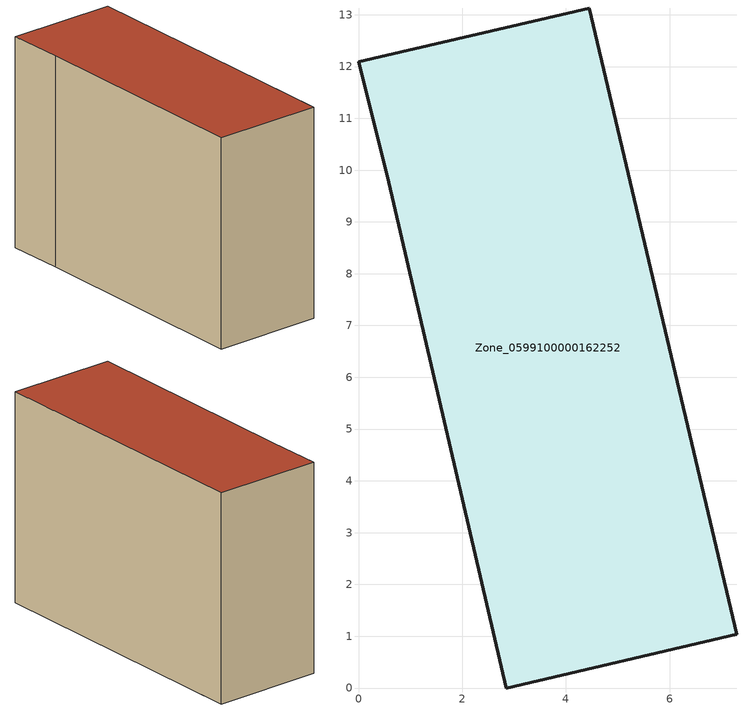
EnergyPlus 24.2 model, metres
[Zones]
Zone_0599100000162252
 floor ground (C_G): 2.84,0 0.57,9.77 0,12.09 4.45,13.13 7.3,1.04 z3.4
 wall outside (C_F): 0.57,9.77 2.84,0 7.3,1.04 4.45,13.13 0,12.09 0.57,9.77 z3.4:12.22
 roof outside (C_R): 7.3,1.04 4.45,13.13 0,12.09 0.57,9.77 2.84,0 z12.22
[BUILDING]
Pand.0599100000162252: North Axis=0; Terrain=City; Loads Convergence Tolerance Value=0.04; Temperature Convergence Tolerance Value=0.4; Solar Distribution=FullExterior; Maximum Number of Warmup Days=25; Minimum Number of Warmup Days=1
[Site:Location]
Rotterdam.The.Hague.AP_ZH_NLD Design_Conditions: Latitude=51.96; Longitude=4.45; Time Zone=1; Elevation=-4.5
[SITE:GROUNDTEMPERATURE:BUILDINGSURFACE]
18, 18, 18, 18, 18, 18, 18, 18, 18, 18, 18, 18
[MATERIAL] Thermal Absorptance=0.9; Solar Absorptance=0.7; Visible Absorptance=0.7
Name | Roughness | Thickness | Conductivity | Density | Specific Heat
G.TI.1992-2005 | MediumSmooth | 0.15 | 0.06 | 540 | 1210
F.TI.1992-2005 | Rough | 0.3 | 0.12 | 1920 | 840
R.TI.1992-2005 | MediumRough | 0.2 | 0.08 | 1500 | 1000
[CONSTRUCTION]
C_G: G.TI.1992-2005
C_F: F.TI.1992-2005
C_R: R.TI.1992-2005
[ZONE]
Zone_0599100000162252: Type=1; Multiplier=1; Ceiling Height=Autocalculate; Volume=Autocalculate; Floor Area=autocalculate; Part of Total Floor Area=Yes
[ZONEINFILTRATION:DESIGNFLOWRATE]
Infil_Zone_0599100000162252: Zone or ZoneList or Space or SpaceList=Zone_0599100000162252; Schedule=AlwaysOn; Design Flow Rate Calculation Method=Flow/Area; Flow Rate per Floor Area=0.0015; Constant Term Coefficient=1; Temperature Term Coefficient=0; Velocity Term Coefficient=0; Velocity Squared Term Coefficient=0
[HVACTEMPLATE:ZONE:IDEALLOADSAIRSYSTEM]
Zone_0599100000162252: Maximum Heating Supply Air Temperature=50; Minimum Cooling Supply Air Temperature=13; Maximum Heating Supply Air Humidity Ratio=0.0156; Minimum Cooling Supply Air Humidity Ratio=0.0077; Heating Limit=NoLimit; Cooling Limit=NoLimit; Dehumidification Control Type=ConstantSensibleHeatRatio; Cooling Sensible Heat Ratio=0.7; Dehumidification Setpoint=60; Humidification Control Type=None; Humidification Setpoint=30; Outdoor Air Method=None; Outdoor Air Flow Rate per Person=0.00944; Outdoor Air Flow Rate per Zone Floor Area=0; Outdoor Air Flow Rate per Zone=0; Demand Controlled Ventilation Type=None; Outdoor Air Economizer Type=NoEconomizer; Heat Recovery Type=None; Sensible Heat Recovery Effectiveness=0.7; Latent Heat Recovery Effectiveness=0.65
[ZONECONTROL:THERMOSTAT]
ThermostatControl_Zone_0599100000162252: Zone or ZoneList=Zone_0599100000162252; Control Type Schedule=DualSetpointControlType; Control 1=Thermostat_Zone_0599100000162252; Temperature Difference Between Cutout And Setpoint=0
[THERMOSTATSETPOINT:DUALSETPOINT]
Thermostat_Zone_0599100000162252: Heating Setpoint Temperature Schedule=HeatingSetpoint_Zone_0599100000162252; Cooling Setpoint Temperature Schedule=CoolingSetpoint_Zone_0599100000162252
[SCHEDULE:COMPACT]
HeatingSetpoint_Zone_0599100000162252: Through: 12/31, For: AllDays, Until: 24:00, 21
CoolingSetpoint_Zone_0599100000162252: Through: 12/31, For: AllDays, Until: 24:00, 24
DualSetpointControlType: Through: 12/31, For: AllDays, Until: 24:00, 4
AlwaysOn: Through: 12/31, For: AllDays, Until: 24:00, 1
